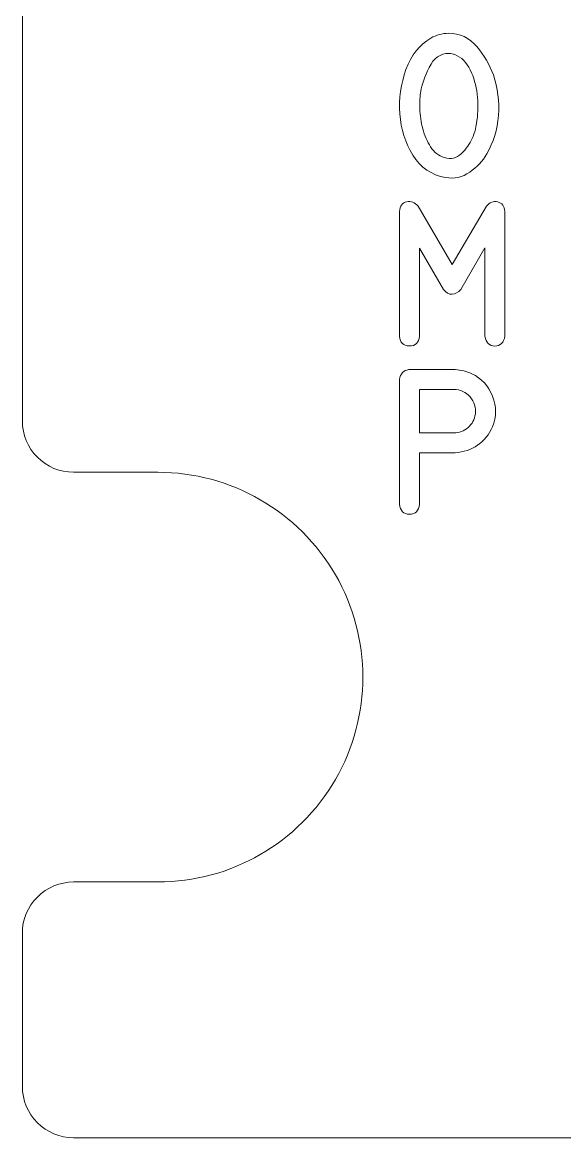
# Model space of a CAD drawing. Header units: millimetres. Extents: x -104 to 90, y -60 to 124.
# Drawn here: x -103.12 to -87.25, y 68.57 to 101.23 of the extents above; entities that cross this region are included whole.
import ezdxf

# ---------------------------------------------------------------- set-up
doc = ezdxf.new("R2010")
doc.units = ezdxf.units.MM
doc.header["$MEASUREMENT"] = 0
doc.layers.add('Cut', color=7, linetype='Continuous')
doc.layers.add('Engrave', color=7, linetype='Continuous')

msp = doc.modelspace()

# ---------------------------------------------------------------- linework, layer by layer
at = {"layer": 'Cut', "color": 250, "lineweight": 9}
msp.add_open_spline([(39.8308, 68.5664), (40.2289, 68.5666), (40.6106, 68.725), (40.8919, 69.0067), (40.8919, 69.0067), (41.1732, 69.2883), (41.3311, 69.6683), (41.3308, 70.0664), (41.3308, 70.0664), (41.3308, 70.0664), (41.3308, 74.5539), (41.3308, 74.5539), (41.3308, 74.5539), (41.3306, 74.9519), (41.1722, 75.3336), (40.8905, 75.6149), (40.8905, 75.6149), (40.6089, 75.8962), (40.2289, 76.0541), (39.8308, 76.0539), (39.8308, 76.0539), (39.8308, 76.0539), (37.3683, 76.0539), (37.3683, 76.0539), (37.3683, 76.0539), (35.2247, 76.0539), (33.244, 77.1975), (32.1722, 79.0539), (32.1722, 79.0539), (31.1004, 80.9103), (31.1004, 83.1975), (32.1722, 85.0539), (32.1722, 85.0539), (33.244, 86.9103), (35.2247, 88.0539), (37.3683, 88.0539), (37.3683, 88.0539), (37.3683, 88.0539), (39.8308, 88.0539), (39.8308, 88.0539), (39.8308, 88.0539), (40.2289, 88.0541), (40.6106, 88.2125), (40.8919, 88.4942), (40.8919, 88.4942), (41.1732, 88.7758), (41.3311, 89.1558), (41.3308, 89.5539), (41.3308, 89.5539), (41.3308, 89.5539), (41.3308, 103.1289), (41.3308, 103.1289), (41.3308, 103.1289), (41.3306, 103.5269), (41.1722, 103.9086), (40.8905, 104.1899), (40.8905, 104.1899), (40.6089, 104.4712), (40.2289, 104.6291), (39.8308, 104.6289), (39.8308, 104.6289), (39.8308, 104.6289), (37.3683, 104.6289), (37.3683, 104.6289), (37.3683, 104.6289), (35.2247, 104.6289), (33.244, 105.7725), (32.1722, 107.6289), (32.1722, 107.6289), (31.1004, 109.4853), (31.1004, 111.7725), (32.1722, 113.6289), (32.1722, 113.6289), (33.244, 115.4853), (35.2247, 116.6289), (37.3683, 116.6289), (37.3683, 116.6289), (37.3683, 116.6289), (39.8308, 116.6289), (39.8308, 116.6289), (39.8308, 116.6289), (40.2289, 116.6291), (40.6106, 116.7875), (40.8919, 117.0692), (40.8919, 117.0692), (41.1732, 117.3508), (41.3311, 117.7308), (41.3308, 118.1289), (41.3308, 118.1289), (41.3308, 118.1289), (41.3308, 122.6164), (41.3308, 122.6164), (41.3308, 122.6164), (41.3306, 123.0144), (41.1722, 123.3961), (40.8905, 123.6774), (40.8905, 123.6774), (40.6089, 123.9587), (40.2289, 124.1166), (39.8308, 124.1164), (39.8308, 124.1164), (39.8308, 124.1164), (-101.6192, 124.1164), (-101.6192, 124.1164), (-101.6192, 124.1164), (-102.0172, 124.1161), (-102.3989, 123.9577), (-102.6802, 123.6761), (-102.6802, 123.6761), (-102.9615, 123.3944), (-103.1194, 123.0144), (-103.1192, 122.6164), (-103.1192, 122.6164), (-103.1192, 122.6164), (-103.1192, 118.1289), (-103.1192, 118.1289), (-103.1192, 118.1289), (-103.1189, 117.7308), (-102.9605, 117.3491), (-102.6789, 117.0678), (-102.6789, 117.0678), (-102.3972, 116.7865), (-102.0172, 116.6286), (-101.6192, 116.6289), (-101.6192, 116.6289), (-101.6192, 116.6289), (-99.1567, 116.6289), (-99.1567, 116.6289), (-99.1567, 116.6289), (-97.0131, 116.6289), (-95.0323, 115.4853), (-93.9605, 113.6289), (-93.9605, 113.6289), (-92.8887, 111.7725), (-92.8887, 109.4853), (-93.9605, 107.6289), (-93.9605, 107.6289), (-95.0323, 105.7725), (-97.0131, 104.6289), (-99.1567, 104.6289), (-99.1567, 104.6289), (-99.1567, 104.6289), (-101.6192, 104.6289), (-101.6192, 104.6289), (-101.6192, 104.6289), (-102.0172, 104.6286), (-102.3989, 104.4702), (-102.6802, 104.1886), (-102.6802, 104.1886), (-102.9615, 103.9069), (-103.1194, 103.5269), (-103.1192, 103.1289), (-103.1192, 103.1289), (-103.1192, 103.1289), (-103.1192, 89.5539), (-103.1192, 89.5539), (-103.1192, 89.5539), (-103.1189, 89.1558), (-102.9605, 88.7741), (-102.6789, 88.4928), (-102.6789, 88.4928), (-102.3972, 88.2115), (-102.0172, 88.0536), (-101.6192, 88.0539), (-101.6192, 88.0539), (-101.6192, 88.0539), (-99.1567, 88.0539), (-99.1567, 88.0539), (-99.1567, 88.0539), (-97.0131, 88.0539), (-95.0323, 86.9103), (-93.9605, 85.0539), (-93.9605, 85.0539), (-92.8887, 83.1975), (-92.8887, 80.9103), (-93.9605, 79.0539), (-93.9605, 79.0539), (-95.0323, 77.1975), (-97.0131, 76.0539), (-99.1567, 76.0539), (-99.1567, 76.0539), (-99.1567, 76.0539), (-101.6192, 76.0539), (-101.6192, 76.0539), (-101.6192, 76.0539), (-102.0172, 76.0536), (-102.3989, 75.8952), (-102.6802, 75.6136), (-102.6802, 75.6136), (-102.9615, 75.3319), (-103.1194, 74.9519), (-103.1192, 74.5539), (-103.1192, 74.5539), (-103.1192, 74.5539), (-103.1192, 70.0664), (-103.1192, 70.0664), (-103.1192, 70.0664), (-103.1189, 69.6683), (-102.9605, 69.2866), (-102.6789, 69.0053), (-102.6789, 69.0053), (-102.3972, 68.724), (-102.0172, 68.5661), (-101.6192, 68.5664), (-101.6192, 68.5664), (-101.6192, 68.5664), (39.8308, 68.5664), (39.8308, 68.5664)], degree=3, knots=[0, 0, 0, 0, 0.0188679, 0.0188679, 0.0188679, 0.0188679, 0.0377358, 0.0377358, 0.0377358, 0.0377358, 0.0566038, 0.0566038, 0.0566038, 0.0566038, 0.0754717, 0.0754717, 0.0754717, 0.0754717, 0.0943396, 0.0943396, 0.0943396, 0.0943396, 0.1132075, 0.1132075, 0.1132075, 0.1132075, 0.1320755, 0.1320755, 0.1320755, 0.1320755, 0.1509434, 0.1509434, 0.1509434, 0.1509434, 0.1698113, 0.1698113, 0.1698113, 0.1698113, 0.1886792, 0.1886792, 0.1886792, 0.1886792, 0.2075472, 0.2075472, 0.2075472, 0.2075472, 0.2264151, 0.2264151, 0.2264151, 0.2264151, 0.245283, 0.245283, 0.245283, 0.245283, 0.2641509, 0.2641509, 0.2641509, 0.2641509, 0.2830189, 0.2830189, 0.2830189, 0.2830189, 0.3018868, 0.3018868, 0.3018868, 0.3018868, 0.3207547, 0.3207547, 0.3207547, 0.3207547, 0.3396226, 0.3396226, 0.3396226, 0.3396226, 0.3584906, 0.3584906, 0.3584906, 0.3584906, 0.3773585, 0.3773585, 0.3773585, 0.3773585, 0.3962264, 0.3962264, 0.3962264, 0.3962264, 0.4150943, 0.4150943, 0.4150943, 0.4150943, 0.4339623, 0.4339623, 0.4339623, 0.4339623, 0.4528302, 0.4528302, 0.4528302, 0.4528302, 0.4716981, 0.4716981, 0.4716981, 0.4716981, 0.490566, 0.490566, 0.490566, 0.490566, 0.509434, 0.509434, 0.509434, 0.509434, 0.5283019, 0.5283019, 0.5283019, 0.5283019, 0.5471698, 0.5471698, 0.5471698, 0.5471698, 0.5660377, 0.5660377, 0.5660377, 0.5660377, 0.5849057, 0.5849057, 0.5849057, 0.5849057, 0.6037736, 0.6037736, 0.6037736, 0.6037736, 0.6226415, 0.6226415, 0.6226415, 0.6226415, 0.6415094, 0.6415094, 0.6415094, 0.6415094, 0.6603774, 0.6603774, 0.6603774, 0.6603774, 0.6792453, 0.6792453, 0.6792453, 0.6792453, 0.6981132, 0.6981132, 0.6981132, 0.6981132, 0.7169811, 0.7169811, 0.7169811, 0.7169811, 0.7358491, 0.7358491, 0.7358491, 0.7358491, 0.754717, 0.754717, 0.754717, 0.754717, 0.7735849, 0.7735849, 0.7735849, 0.7735849, 0.7924528, 0.7924528, 0.7924528, 0.7924528, 0.8113208, 0.8113208, 0.8113208, 0.8113208, 0.8301887, 0.8301887, 0.8301887, 0.8301887, 0.8490566, 0.8490566, 0.8490566, 0.8490566, 0.8679245, 0.8679245, 0.8679245, 0.8679245, 0.8867925, 0.8867925, 0.8867925, 0.8867925, 0.9056604, 0.9056604, 0.9056604, 0.9056604, 0.9245283, 0.9245283, 0.9245283, 0.9245283, 0.9433962, 0.9433962, 0.9433962, 0.9433962, 0.9622642, 0.9622642, 0.9622642, 0.9622642, 1, 1, 1, 1], dxfattribs=at)
at = {"layer": 'Engrave', "color": 240, "lineweight": 9}
for points, knots in [([(-89.333, 99.6889), (-89.2067, 99.3072), (-89.1587, 98.9114), (-89.1897, 98.5008), (-89.1897, 98.5008), (-89.2208, 98.0901), (-89.3337, 97.7155), (-89.5277, 97.3761), (-89.5277, 97.3761), (-89.6505, 97.1652), (-89.8177, 96.986), (-90.0301, 96.8385), (-90.0301, 96.8385), (-90.2424, 96.691), (-90.4767, 96.6395), (-90.7328, 96.684), (-90.7328, 96.684), (-91.1505, 96.7567), (-91.4701, 96.9747), (-91.6916, 97.3366), (-91.6916, 97.3366), (-91.9139, 97.6993), (-92.0409, 98.1028), (-92.0733, 98.5473), (-92.0733, 98.5473), (-92.1058, 98.9918), (-92.0458, 99.4243), (-91.8934, 99.8463), (-91.8934, 99.8463), (-91.741, 100.2682), (-91.4983, 100.5744), (-91.1646, 100.7663), (-91.1646, 100.7663), (-91.0023, 100.8601), (-90.8316, 100.9067), (-90.6545, 100.9067), (-90.6545, 100.9067), (-90.3151, 100.9067), (-90.0385, 100.779), (-89.8233, 100.5236), (-89.8233, 100.5236), (-89.6081, 100.2675), (-89.4452, 99.9895), (-89.333, 99.6889)], [0, 0, 0, 0, 0.0833333, 0.0833333, 0.0833333, 0.0833333, 0.1666667, 0.1666667, 0.1666667, 0.1666667, 0.25, 0.25, 0.25, 0.25, 0.3333333, 0.3333333, 0.3333333, 0.3333333, 0.4166667, 0.4166667, 0.4166667, 0.4166667, 0.5, 0.5, 0.5, 0.5, 0.5833333, 0.5833333, 0.5833333, 0.5833333, 0.6666667, 0.6666667, 0.6666667, 0.6666667, 0.75, 0.75, 0.75, 0.75, 0.8333333, 0.8333333, 0.8333333, 0.8333333, 1, 1, 1, 1]), ([(-90.6375, 100.3197), (-90.8908, 100.3197), (-91.0827, 100.1835), (-91.2133, 99.9105), (-91.2133, 99.9105), (-91.3438, 99.6374), (-91.4256, 99.4046), (-91.4602, 99.212), (-91.4602, 99.212), (-91.4863, 99.0709), (-91.4962, 98.9008), (-91.4891, 98.7012), (-91.4891, 98.7012), (-91.4821, 98.5015), (-91.4531, 98.3039), (-91.4023, 98.1092), (-91.4023, 98.1092), (-91.3516, 97.9138), (-91.2746, 97.7381), (-91.173, 97.5821), (-91.173, 97.5821), (-91.0707, 97.4255), (-90.9374, 97.3218), (-90.7723, 97.271), (-90.7723, 97.271), (-90.579, 97.2103), (-90.4125, 97.2484), (-90.2728, 97.3853), (-90.2728, 97.3853), (-90.1331, 97.5229), (-90.0272, 97.6682), (-89.9553, 97.8227), (-89.9553, 97.8227), (-89.8826, 97.9815), (-89.8325, 98.1889), (-89.8057, 98.4472), (-89.8057, 98.4472), (-89.7789, 98.7047), (-89.7852, 98.9622), (-89.824, 99.219), (-89.824, 99.219), (-89.8635, 99.4758), (-89.9405, 99.7073), (-90.0547, 99.9133), (-90.0547, 99.9133), (-90.169, 100.1193), (-90.332, 100.2505), (-90.5423, 100.307), (-90.5423, 100.307), (-90.5698, 100.3154), (-90.6016, 100.3197), (-90.6375, 100.3197)], [0, 0, 0, 0, 0.0714286, 0.0714286, 0.0714286, 0.0714286, 0.1428571, 0.1428571, 0.1428571, 0.1428571, 0.2142857, 0.2142857, 0.2142857, 0.2142857, 0.2857143, 0.2857143, 0.2857143, 0.2857143, 0.3571429, 0.3571429, 0.3571429, 0.3571429, 0.4285714, 0.4285714, 0.4285714, 0.4285714, 0.5, 0.5, 0.5, 0.5, 0.5714286, 0.5714286, 0.5714286, 0.5714286, 0.6428571, 0.6428571, 0.6428571, 0.6428571, 0.7142857, 0.7142857, 0.7142857, 0.7142857, 0.7857143, 0.7857143, 0.7857143, 0.7857143, 0.8571429, 0.8571429, 0.8571429, 0.8571429, 1, 1, 1, 1]), ([(-89.0007, 92.0387), (-89.031, 91.8461), (-89.1284, 91.7494), (-89.2928, 91.7501), (-89.2928, 91.7501), (-89.4579, 91.7508), (-89.5545, 91.8475), (-89.5834, 92.0387), (-89.5834, 92.0387), (-89.5834, 92.0387), (-89.5834, 94.6203), (-89.5834, 94.6203), (-89.5834, 94.6203), (-89.5834, 94.6203), (-90.2925, 93.4074), (-90.2925, 93.4074), (-90.2925, 93.4074), (-90.368, 93.3164), (-90.4527, 93.2684), (-90.5458, 93.2642), (-90.5458, 93.2642), (-90.6389, 93.2607), (-90.7215, 93.308), (-90.7949, 93.4074), (-90.7949, 93.4074), (-90.7949, 93.4074), (-91.4997, 94.6146), (-91.4997, 94.6146), (-91.4997, 94.6146), (-91.4997, 94.6146), (-91.4976, 92.0387), (-91.4976, 92.0387), (-91.4976, 92.0387), (-91.5195, 91.8475), (-91.619, 91.7515), (-91.796, 91.7522), (-91.796, 91.7522), (-91.9731, 91.7529), (-92.0684, 91.8489), (-92.0825, 92.0387), (-92.0825, 92.0387), (-92.0825, 92.0387), (-92.0825, 95.6892), (-92.0825, 95.6892), (-92.0825, 95.6892), (-92.0712, 95.8479), (-92.0021, 95.9425), (-91.8737, 95.9735), (-91.8737, 95.9735), (-91.7452, 96.0046), (-91.6338, 95.9608), (-91.5385, 95.8423), (-91.5385, 95.8423), (-91.5385, 95.8423), (-90.5444, 94.1327), (-90.5444, 94.1327), (-90.5444, 94.1327), (-90.5444, 94.1327), (-89.5397, 95.8423), (-89.5397, 95.8423), (-89.5397, 95.8423), (-89.4452, 95.9608), (-89.3344, 96.0039), (-89.2081, 95.9721), (-89.2081, 95.9721), (-89.0825, 95.9404), (-89.0127, 95.8465), (-89.0007, 95.6892), (-89.0007, 95.6892), (-89.0007, 95.6892), (-89.0007, 92.0387), (-89.0007, 92.0387)], [0, 0, 0, 0, 0.0526316, 0.0526316, 0.0526316, 0.0526316, 0.1052632, 0.1052632, 0.1052632, 0.1052632, 0.1578947, 0.1578947, 0.1578947, 0.1578947, 0.2105263, 0.2105263, 0.2105263, 0.2105263, 0.2631579, 0.2631579, 0.2631579, 0.2631579, 0.3157895, 0.3157895, 0.3157895, 0.3157895, 0.3684211, 0.3684211, 0.3684211, 0.3684211, 0.4210526, 0.4210526, 0.4210526, 0.4210526, 0.4736842, 0.4736842, 0.4736842, 0.4736842, 0.5263158, 0.5263158, 0.5263158, 0.5263158, 0.5789474, 0.5789474, 0.5789474, 0.5789474, 0.6315789, 0.6315789, 0.6315789, 0.6315789, 0.6842105, 0.6842105, 0.6842105, 0.6842105, 0.7368421, 0.7368421, 0.7368421, 0.7368421, 0.7894737, 0.7894737, 0.7894737, 0.7894737, 0.8421053, 0.8421053, 0.8421053, 0.8421053, 0.8947368, 0.8947368, 0.8947368, 0.8947368, 1, 1, 1, 1]), ([(-90.4929, 91.0587), (-90.4929, 91.0587), (-90.4534, 91.0587), (-90.4534, 91.0587), (-90.4534, 91.0587), (-90.277, 91.046), (-90.1147, 91.0065), (-89.9658, 90.9388), (-89.9658, 90.9388), (-89.6808, 90.8054), (-89.479, 90.5853), (-89.3605, 90.2791), (-89.3605, 90.2791), (-89.242, 89.9736), (-89.2434, 89.6751), (-89.364, 89.3844), (-89.364, 89.3844), (-89.4621, 89.1544), (-89.6067, 88.9738), (-89.7986, 88.844), (-89.7986, 88.844), (-89.9898, 88.7135), (-90.2086, 88.6408), (-90.4534, 88.626), (-90.4534, 88.626), (-90.4534, 88.626), (-90.4929, 88.6238), (-90.4929, 88.6238), (-90.4929, 88.6238), (-90.4929, 88.6238), (-91.4976, 88.6238), (-91.4976, 88.6238), (-91.4976, 88.6238), (-91.4976, 88.6238), (-91.4976, 87.1168), (-91.4976, 87.1168), (-91.4976, 87.1168), (-91.5223, 86.9228), (-91.6204, 86.8254), (-91.7911, 86.8254), (-91.7911, 86.8254), (-91.9619, 86.8254), (-92.0592, 86.9228), (-92.0825, 87.1168), (-92.0825, 87.1168), (-92.0825, 87.1168), (-92.0825, 90.7694), (-92.0825, 90.7694), (-92.0825, 90.7694), (-92.062, 90.9402), (-91.971, 91.0368), (-91.8095, 91.0587), (-91.8095, 91.0587), (-91.8095, 91.0587), (-91.7911, 91.0587), (-91.7911, 91.0587), (-91.7911, 91.0587), (-91.7911, 91.0587), (-90.4929, 91.0587), (-90.4929, 91.0587)], [0, 0, 0, 0, 0.0625, 0.0625, 0.0625, 0.0625, 0.125, 0.125, 0.125, 0.125, 0.1875, 0.1875, 0.1875, 0.1875, 0.25, 0.25, 0.25, 0.25, 0.3125, 0.3125, 0.3125, 0.3125, 0.375, 0.375, 0.375, 0.375, 0.4375, 0.4375, 0.4375, 0.4375, 0.5, 0.5, 0.5, 0.5, 0.5625, 0.5625, 0.5625, 0.5625, 0.625, 0.625, 0.625, 0.625, 0.6875, 0.6875, 0.6875, 0.6875, 0.75, 0.75, 0.75, 0.75, 0.8125, 0.8125, 0.8125, 0.8125, 0.875, 0.875, 0.875, 0.875, 1, 1, 1, 1]), ([(-90.4929, 90.4759), (-90.4929, 90.4759), (-91.4976, 90.4759), (-91.4976, 90.4759), (-91.4976, 90.4759), (-91.4976, 90.4759), (-91.4976, 89.2087), (-91.4976, 89.2087), (-91.4976, 89.2087), (-91.4976, 89.2087), (-90.4929, 89.2087), (-90.4929, 89.2087), (-90.4929, 89.2087), (-90.3356, 89.2087), (-90.1973, 89.261), (-90.0766, 89.3661), (-90.0766, 89.3661), (-89.956, 89.4705), (-89.8854, 89.6017), (-89.8643, 89.7584), (-89.8643, 89.7584), (-89.8396, 89.9489), (-89.8911, 90.1161), (-90.0174, 90.26), (-90.0174, 90.26), (-90.1444, 90.4039), (-90.3031, 90.4759), (-90.4929, 90.4759)], [0, 0, 0, 0, 0.125, 0.125, 0.125, 0.125, 0.25, 0.25, 0.25, 0.25, 0.375, 0.375, 0.375, 0.375, 0.5, 0.5, 0.5, 0.5, 0.625, 0.625, 0.625, 0.625, 0.75, 0.75, 0.75, 0.75, 1, 1, 1, 1])]:
    msp.add_open_spline(points, degree=3, knots=knots, dxfattribs=at)

doc.saveas('drawing.dxf')
